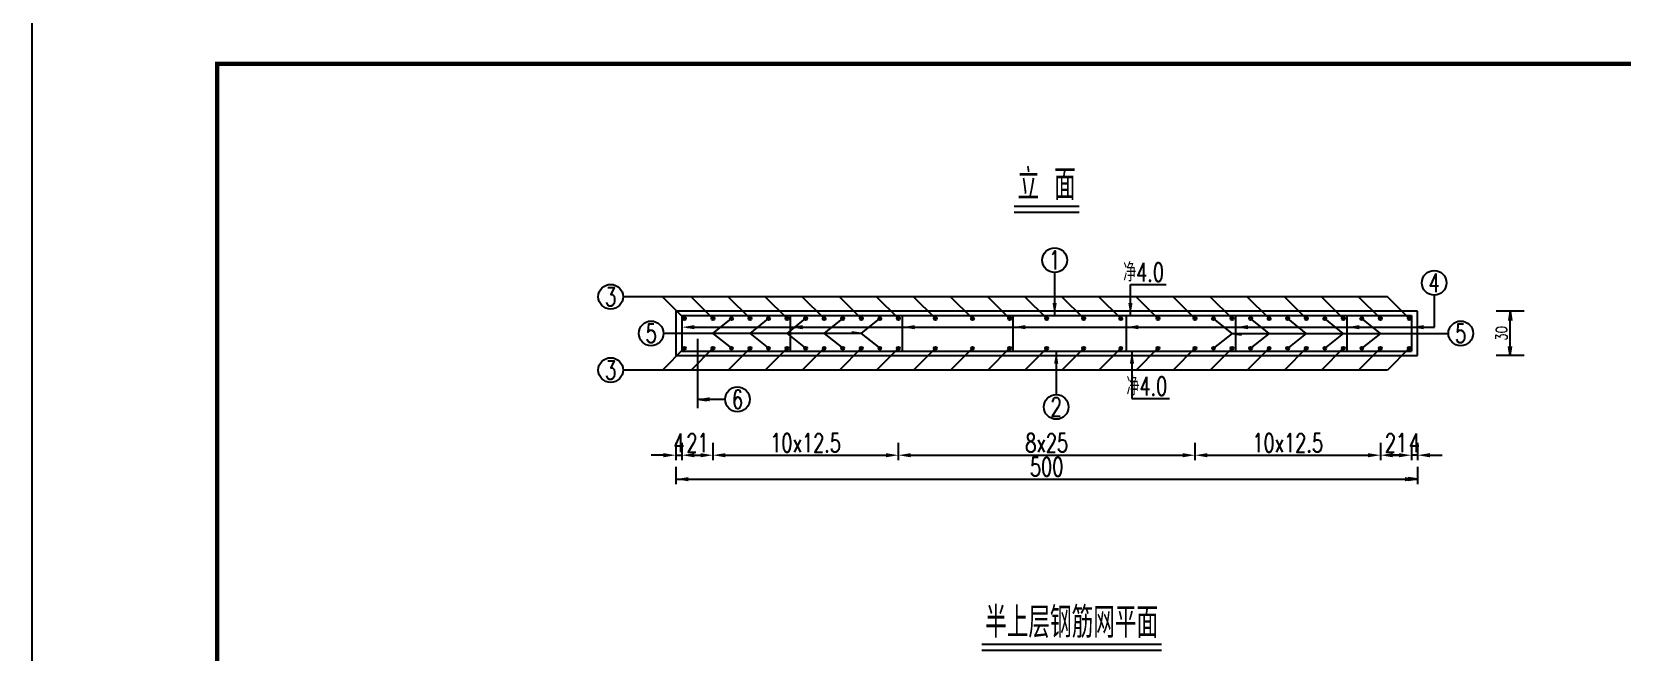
# Model space of a CAD drawing. Header units: millimetres. Extents: x -475 to 1205, y -1212 to 867.
# Drawn here: x -55.2 to 202.2, y -723.3 to -622.9 of the extents above; entities that cross this region are included whole.
import ezdxf
from ezdxf.enums import TextEntityAlignment as Align

# ---------------------------------------------------------------- set-up
doc = ezdxf.new("R2010")
doc.units = ezdxf.units.MM
doc.header["$LTSCALE"] = 0.25
doc.header["$PDMODE"] = 32
doc.header["$PDSIZE"] = 0.5
for name, color, linetype in [('1', 7, 'Continuous'), ('2', 7, 'Continuous'), ('27', 220, 'Continuous'), ('29', 6, 'Continuous'), ('图框', 7, 'Continuous'), ('文字', 7, 'Continuous'), ('标注', 4, 'Continuous')]:
    doc.layers.add(name, color=color, linetype=linetype)
doc.styles.get("Standard").update_dxf_attribs({"font": 'simplex1.shx', "width": 0.7, "bigfont": 'hztxt.shx'})
doc.dimstyles.new('STANDARD-41.665', dxfattribs={"dimscale": 0, "dimtxt": 3, "dimasz": 2, "dimexe": 0.8, "dimexo": 1, "dimgap": 0.5, "dimtad": 1, "dimdec": 1, "dimlfac": 4.16665, "dimzin": 9, "dimdsep": 46, "dimtxsty": 'Standard', "dimcen": 0.5, "dimclrd": 256, "dimclre": 256, "dimclrt": 7, "dimadec": 0, "dimazin": 2, "dimtfac": 1, "dimtdec": 1, "dimtix": 1, "dimtmove": 2, "dimatfit": 3, "dimfxl": 0, "dimtolj": 1, "dimtzin": 0, "dimlwd": -1, "dimlwe": -1, "dimarcsym": 0})

# ---------------------------------------------------------------- blocks, each defined once
blk = doc.blocks.new('series')
at = {"width": 0.75}
for tag, height, p in [('页码', 4, (-35, -19)), ('图名', 5, (-220, -282)), ('图号', 5, (-20, -282))]:
    blk.add_attdef(tag, text='', height=height, dxfattribs=at).set_placement(p, align=Align.MIDDLE_CENTER)
blk = doc.blocks.new('123')
at = {"layer": '图框', "color": 2}
blk.add_lwpolyline([(370.03, 635.68), (370.03, 932.68), (-49.97, 932.68), (-49.97, 635.68)], close=True, dxfattribs=at)
blk = doc.blocks.new('*D773')
at = {"layer": 'Defpoints', "color": 0}
for p in [(50.03, -688.52), (55.04, -688.52), (55.04, -691.45)]:
    blk.add_point(p, dxfattribs=at)
at = {"layer": '标注'}
for p, q in [((50.03, -689.52), (50.03, -692.25)), ((55.04, -689.52), (55.04, -692.25)), ((52.03, -691.45), (53.04, -691.45))]:
    blk.add_line(p, q, dxfattribs=at)
for points in [[(52.03, -691.12), (52.03, -691.79), (50.03, -691.45)], [(53.04, -691.12), (53.04, -691.79), (55.04, -691.45)]]:
    blk.add_solid(points, dxfattribs=at)
at = {"layer": '标注', "color": 7, "insert": (52.54, -689.45), "char_height": 3, "attachment_point": 5}
blk.add_mtext('\\A1;21', dxfattribs=at)
blk = doc.blocks.new('*D774')
at = {"layer": 'Defpoints', "color": 0}
for p in [(55.04, -688.09), (85.04, -688.09), (85.04, -691.45)]:
    blk.add_point(p, dxfattribs=at)
at = {"layer": '标注'}
for p, q in [((55.04, -689.45), (55.04, -692.25)), ((85.04, -689.45), (85.04, -692.25)), ((57.04, -691.45), (83.04, -691.45))]:
    blk.add_line(p, q, dxfattribs=at)
for points in [[(57.04, -691.12), (57.04, -691.79), (55.04, -691.45)], [(83.04, -691.12), (83.04, -691.79), (85.04, -691.45)]]:
    blk.add_solid(points, dxfattribs=at)
at = {"layer": '标注', "color": 7, "insert": (70.04, -689.45), "char_height": 3, "attachment_point": 5}
blk.add_mtext('\\A1;10x12.5', dxfattribs=at)
blk = doc.blocks.new('*D775')
at = {"layer": 'Defpoints', "color": 0}
for p in [(85.04, -688.09), (133.04, -688.09), (133.04, -691.45)]:
    blk.add_point(p, dxfattribs=at)
at = {"layer": '标注'}
for p, q in [((85.04, -689.45), (85.04, -692.25)), ((133.04, -689.45), (133.04, -692.25)), ((87.04, -691.45), (131.04, -691.45))]:
    blk.add_line(p, q, dxfattribs=at)
for points in [[(87.04, -691.12), (87.04, -691.79), (85.04, -691.45)], [(131.04, -691.12), (131.04, -691.79), (133.04, -691.45)]]:
    blk.add_solid(points, dxfattribs=at)
at = {"layer": '标注', "color": 7, "insert": (109.04, -689.45), "char_height": 3, "attachment_point": 5}
blk.add_mtext('\\A1;8x25', dxfattribs=at)
blk = doc.blocks.new('*D776')
at = {"layer": 'Defpoints', "color": 0}
for p in [(133.04, -688.09), (163.04, -688.09), (163.04, -691.45)]:
    blk.add_point(p, dxfattribs=at)
at = {"layer": '标注'}
for p, q in [((133.04, -689.45), (133.04, -692.25)), ((163.04, -689.45), (163.04, -692.25)), ((135.04, -691.45), (161.04, -691.45))]:
    blk.add_line(p, q, dxfattribs=at)
for points in [[(135.04, -691.12), (135.04, -691.79), (133.04, -691.45)], [(161.04, -691.12), (161.04, -691.79), (163.04, -691.45)]]:
    blk.add_solid(points, dxfattribs=at)
at = {"layer": '标注', "color": 7, "insert": (148.04, -689.45), "char_height": 3, "attachment_point": 5}
blk.add_mtext('\\A1;10x12.5', dxfattribs=at)
blk = doc.blocks.new('*D777')
at = {"layer": 'Defpoints', "color": 0}
for p in [(163.04, -688.09), (168.05, -688.09), (168.05, -691.45)]:
    blk.add_point(p, dxfattribs=at)
at = {"layer": '标注'}
for p, q in [((163.04, -689.45), (163.04, -692.25)), ((168.05, -689.45), (168.05, -692.25)), ((165.04, -691.45), (166.05, -691.45))]:
    blk.add_line(p, q, dxfattribs=at)
for points in [[(165.04, -691.12), (165.04, -691.79), (163.04, -691.45)], [(166.05, -691.12), (166.05, -691.79), (168.05, -691.45)]]:
    blk.add_solid(points, dxfattribs=at)
at = {"layer": '标注', "color": 7, "insert": (165.55, -689.45), "char_height": 3, "attachment_point": 5}
blk.add_mtext('\\A1;21', dxfattribs=at)
blk = doc.blocks.new('*D778')
at = {"layer": 'Defpoints', "color": 0}
for p in [(49.04, -688.09), (169.04, -688.09), (169.04, -695.34)]:
    blk.add_point(p, dxfattribs=at)
at = {"layer": '标注'}
for p, q in [((49.04, -693.34), (49.04, -696.14)), ((169.04, -693.34), (169.04, -696.14)), ((51.04, -695.34), (167.04, -695.34))]:
    blk.add_line(p, q, dxfattribs=at)
for points in [[(51.04, -695), (51.04, -695.67), (49.04, -695.34)], [(167.04, -695), (167.04, -695.67), (169.04, -695.34)]]:
    blk.add_solid(points, dxfattribs=at)
at = {"layer": '标注', "color": 7, "insert": (109.04, -693.34), "char_height": 3, "attachment_point": 5}
blk.add_mtext('\\A1;500', dxfattribs=at)
blk = doc.blocks.new('*D779')
at = {"layer": 'Defpoints', "color": 0}
for p in [(49.04, -688.09), (50.03, -688.09), (50.03, -691.45)]:
    blk.add_point(p, dxfattribs=at)
at = {"layer": '标注'}
for p, q in [((49.04, -689.45), (49.04, -692.25)), ((50.03, -689.45), (50.03, -692.25)), ((47.04, -691.45), (45.04, -691.45)), ((49.04, -691.45), (50.03, -691.45)), ((52.03, -691.45), (54.03, -691.45))]:
    blk.add_line(p, q, dxfattribs=at)
for points in [[(47.04, -691.12), (47.04, -691.79), (49.04, -691.45)], [(52.03, -691.12), (52.03, -691.79), (50.03, -691.45)]]:
    blk.add_solid(points, dxfattribs=at)
at = {"layer": '标注', "color": 7, "insert": (49.54, -689.45), "char_height": 3, "attachment_point": 5}
blk.add_mtext('\\A1;4', dxfattribs=at)
blk = doc.blocks.new('*D780')
at = {"layer": 'Defpoints', "color": 0}
for p in [(168.05, -688.09), (169.04, -688.09), (168.05, -691.45)]:
    blk.add_point(p, dxfattribs=at)
at = {"layer": '标注'}
for p, q in [((168.05, -689.45), (168.05, -692.25)), ((169.04, -689.45), (169.04, -692.25)), ((166.05, -691.45), (164.05, -691.45)), ((169.04, -691.45), (168.05, -691.45)), ((171.04, -691.45), (173.04, -691.45))]:
    blk.add_line(p, q, dxfattribs=at)
for points in [[(166.05, -691.12), (166.05, -691.79), (168.05, -691.45)], [(171.04, -691.12), (171.04, -691.79), (169.04, -691.45)]]:
    blk.add_solid(points, dxfattribs=at)
at = {"layer": '标注', "color": 7, "insert": (168.55, -689.45), "char_height": 3, "attachment_point": 5}
blk.add_mtext('\\A1;4', dxfattribs=at)

msp = doc.modelspace()

# ---------------------------------------------------------------- linework, layer by layer
at = {"const_width": 0.7}
msp.add_lwpolyline([(354.834, -628.085), (-25.166, -628.085), (-25.166, -905.085), (354.834, -905.085), (354.834, -628.085)], dxfattribs=at)
at = {"layer": '1'}
for p, q in [((103.809, -652.136), (114.273, -652.136)), ((49.041, -668.136), (49.041, -675.336)), ((169.041, -668.136), (49.041, -668.136)), ((169.041, -675.336), (169.041, -668.136)), ((186.291, -668.136), (181.791, -668.136)), ((184.041, -668.136), (183.83, -669.636)), ((184.041, -675.336), (184.041, -668.136)), ((184.041, -668.136), (184.252, -669.636)), ((184.041, -675.336), (183.83, -673.836)), ((184.041, -675.336), (184.252, -673.836)), ((49.041, -675.336), (169.041, -675.336)), ((186.291, -675.336), (181.791, -675.336)), ((52.536, -682.406), (54.036, -682.617)), ((49.041, -695.336), (169.041, -695.336)), ((169.041, -695.336), (167.541, -695.125)), ((169.041, -695.336), (167.541, -695.547))]:
    msp.add_line(p, q, dxfattribs=at)
for centre, radius in [((50.411, -669.336), 0.25), ((50.411, -669.336), 0.15), ((50.411, -669.336), 0.05), ((55.041, -669.336), 0.25), ((55.041, -669.336), 0.15), ((55.041, -669.336), 0.05), ((58.041, -669.336), 0.25), ((58.041, -669.336), 0.15), ((58.041, -669.336), 0.05), ((61.041, -669.336), 0.25), ((61.041, -669.336), 0.15), ((61.041, -669.336), 0.05), ((64.041, -669.336), 0.25), ((64.041, -669.336), 0.15), ((64.041, -669.336), 0.05), ((67.041, -669.336), 0.25), ((67.041, -669.336), 0.15), ((67.041, -669.336), 0.05), ((70.041, -669.336), 0.25), ((70.041, -669.336), 0.15), ((70.041, -669.336), 0.05), ((73.041, -669.336), 0.25), ((73.041, -669.336), 0.15), ((73.041, -669.336), 0.05), ((76.041, -669.336), 0.25), ((76.041, -669.336), 0.15), ((76.041, -669.336), 0.05), ((79.041, -669.336), 0.25), ((79.041, -669.336), 0.15), ((79.041, -669.336), 0.05), ((82.041, -669.336), 0.25), ((82.041, -669.336), 0.15), ((82.041, -669.336), 0.05), ((85.041, -669.336), 0.25), ((85.041, -669.336), 0.15), ((85.041, -669.336), 0.05), ((91.041, -669.336), 0.25), ((91.041, -669.336), 0.15), ((91.041, -669.336), 0.05), ((97.041, -669.336), 0.25), ((97.041, -669.336), 0.15), ((97.041, -669.336), 0.05), ((103.041, -669.336), 0.25), ((103.041, -669.336), 0.15), ((103.041, -669.336), 0.05), ((109.041, -669.336), 0.25), ((109.041, -669.336), 0.15), ((109.041, -669.336), 0.05), ((115.041, -669.336), 0.25), ((115.041, -669.336), 0.15), ((115.041, -669.336), 0.05), ((121.041, -669.336), 0.25), ((121.041, -669.336), 0.15), ((121.041, -669.336), 0.05), ((127.041, -669.336), 0.25), ((127.041, -669.336), 0.15), ((127.041, -669.336), 0.05), ((133.041, -669.336), 0.25), ((133.041, -669.336), 0.15), ((133.041, -669.336), 0.05), ((136.041, -669.336), 0.25), ((136.041, -669.336), 0.15), ((136.041, -669.336), 0.05), ((139.041, -669.336), 0.25), ((139.041, -669.336), 0.15), ((139.041, -669.336), 0.05), ((142.041, -669.336), 0.25), ((142.041, -669.336), 0.15), ((142.041, -669.336), 0.05), ((145.041, -669.336), 0.25), ((145.041, -669.336), 0.15), ((145.041, -669.336), 0.05), ((148.041, -669.336), 0.25), ((148.041, -669.336), 0.15), ((148.041, -669.336), 0.05), ((151.041, -669.336), 0.25), ((151.041, -669.336), 0.15), ((151.041, -669.336), 0.05), ((154.041, -669.336), 0.25), ((154.041, -669.336), 0.15), ((154.041, -669.336), 0.05), ((157.041, -669.336), 0.25), ((157.041, -669.336), 0.15), ((157.041, -669.336), 0.05), ((160.041, -669.336), 0.25), ((160.041, -669.336), 0.15), ((160.041, -669.336), 0.05), ((163.041, -669.336), 0.25), ((163.041, -669.336), 0.15), ((163.041, -669.336), 0.05), ((167.704, -669.336), 0.25), ((167.704, -669.336), 0.15), ((167.704, -669.336), 0.05), ((50.411, -674.136), 0.25), ((50.411, -674.136), 0.15), ((50.411, -674.136), 0.05), ((55.041, -674.136), 0.25), ((55.041, -674.136), 0.15), ((55.041, -674.136), 0.05), ((58.041, -674.136), 0.25), ((58.041, -674.136), 0.15), ((58.041, -674.136), 0.05), ((61.041, -674.136), 0.25), ((61.041, -674.136), 0.15), ((61.041, -674.136), 0.05), ((64.041, -674.136), 0.25), ((64.041, -674.136), 0.15), ((64.041, -674.136), 0.05), ((67.041, -674.136), 0.25), ((67.041, -674.136), 0.15), ((67.041, -674.136), 0.05), ((70.041, -674.136), 0.25), ((70.041, -674.136), 0.15), ((70.041, -674.136), 0.05), ((73.041, -674.136), 0.25), ((73.041, -674.136), 0.15), ((73.041, -674.136), 0.05), ((76.041, -674.136), 0.25), ((76.041, -674.136), 0.15), ((76.041, -674.136), 0.05), ((79.041, -674.136), 0.25), ((79.041, -674.136), 0.15), ((79.041, -674.136), 0.05), ((82.041, -674.136), 0.25), ((82.041, -674.136), 0.15), ((82.041, -674.136), 0.05), ((85.041, -674.136), 0.25), ((85.041, -674.136), 0.15), ((85.041, -674.136), 0.05), ((91.041, -674.136), 0.25), ((91.041, -674.136), 0.15), ((91.041, -674.136), 0.05), ((97.041, -674.136), 0.25), ((97.041, -674.136), 0.15), ((97.041, -674.136), 0.05), ((103.041, -674.136), 0.25), ((103.041, -674.136), 0.15), ((103.041, -674.136), 0.05), ((109.041, -674.136), 0.25), ((109.041, -674.136), 0.15), ((109.041, -674.136), 0.05), ((115.041, -674.136), 0.25), ((115.041, -674.136), 0.15), ((115.041, -674.136), 0.05), ((121.041, -674.136), 0.25), ((121.041, -674.136), 0.15), ((121.041, -674.136), 0.05), ((127.041, -674.136), 0.25), ((127.041, -674.136), 0.15), ((127.041, -674.136), 0.05), ((133.041, -674.136), 0.25), ((133.041, -674.136), 0.15), ((133.041, -674.136), 0.05), ((136.041, -674.136), 0.25), ((136.041, -674.136), 0.15), ((136.041, -674.136), 0.05), ((139.041, -674.136), 0.25), ((139.041, -674.136), 0.15), ((139.041, -674.136), 0.05), ((142.041, -674.136), 0.25), ((142.041, -674.136), 0.15), ((142.041, -674.136), 0.05), ((145.041, -674.136), 0.25), ((145.041, -674.136), 0.15), ((145.041, -674.136), 0.05), ((148.041, -674.136), 0.25), ((148.041, -674.136), 0.15), ((148.041, -674.136), 0.05), ((151.041, -674.136), 0.25), ((151.041, -674.136), 0.15), ((151.041, -674.136), 0.05), ((154.041, -674.136), 0.25), ((154.041, -674.136), 0.15), ((154.041, -674.136), 0.05), ((157.041, -674.136), 0.25), ((157.041, -674.136), 0.15), ((157.041, -674.136), 0.05), ((160.041, -674.136), 0.25), ((160.041, -674.136), 0.15), ((160.041, -674.136), 0.05), ((163.041, -674.136), 0.25), ((163.041, -674.136), 0.15), ((163.041, -674.136), 0.05), ((167.704, -674.136), 0.25), ((167.704, -674.136), 0.15), ((167.704, -674.136), 0.05)]:
    msp.add_circle(centre, radius, dxfattribs=at)
at = {"layer": '2'}
msp.add_line((98.555, -723.021), (127.611, -723.021), dxfattribs=at)
at = {"layer": '27'}
for p, q in [((103.809, -651.136), (114.273, -651.136)), ((98.555, -722.021), (127.611, -722.021))]:
    msp.add_line(p, q, dxfattribs=at)
at = {"layer": '29'}
for p, q in [((50.03, -668.836), (50.03, -674.636)), ((67.538, -668.836), (67.538, -674.636)), ((85.665, -668.836), (85.665, -674.636)), ((103.585, -668.836), (103.585, -674.636)), ((121.887, -668.836), (121.887, -674.636)), ((139.609, -668.836), (139.609, -674.636)), ((157.616, -668.836), (157.616, -674.636)), ((168.052, -668.836), (168.052, -674.636))]:
    msp.add_line(p, q, dxfattribs=at)
for points in [[(50.031, -668.836), (168.052, -668.836)], [(52.536, -672.589), (52.536, -683.836)], [(50.03, -674.636), (168.052, -674.636)]]:
    msp.add_lwpolyline(points, dxfattribs=at)
at = {"layer": '标注'}
for p, q in [((110.339, -668.878), (110.339, -661.878)), ((122.588, -668.836), (122.588, -663.836)), ((122.588, -663.836), (128.35, -663.836)), ((46.495, -665.801), (40.495, -665.801)), ((159.506, -665.801), (45.506, -665.8)), ((50.411, -669.336), (46.876, -665.801)), ((55.041, -669.336), (51.506, -665.8)), ((61.041, -669.336), (57.506, -665.8)), ((67.041, -669.336), (63.506, -665.8)), ((73.041, -669.336), (69.506, -665.8)), ((79.041, -669.336), (75.506, -665.8)), ((85.041, -669.336), (81.506, -665.8)), ((91.041, -669.336), (87.506, -665.801)), ((97.041, -669.336), (93.506, -665.801)), ((103.041, -669.336), (99.506, -665.801)), ((109.041, -669.336), (105.506, -665.801)), ((115.041, -669.336), (111.506, -665.801)), ((121.041, -669.336), (117.506, -665.801)), ((127.041, -669.336), (123.506, -665.801)), ((133.041, -669.336), (129.506, -665.801)), ((139.041, -669.336), (135.506, -665.801)), ((145.041, -669.336), (141.506, -665.801)), ((151.041, -669.336), (147.506, -665.801)), ((157.041, -669.336), (153.506, -665.801)), ((164.168, -665.801), (158.516, -665.801)), ((163.041, -669.336), (159.506, -665.801)), ((167.704, -669.336), (164.168, -665.801)), ((171.779, -670.727), (171.779, -665.548)), ((50.853, -670.727), (171.779, -670.727)), ((55.041, -671.736), (58.041, -669.336)), ((61.041, -671.736), (64.041, -669.336)), ((67.041, -671.736), (70.041, -669.336)), ((73.041, -671.736), (76.041, -669.336)), ((79.041, -671.736), (77.541, -671.525)), ((79.041, -671.736), (82.041, -669.336)), ((139.041, -671.736), (136.041, -669.336)), ((145.041, -671.736), (142.041, -669.336)), ((151.041, -671.736), (148.041, -669.336)), ((157.041, -671.736), (154.041, -669.336)), ((163.041, -671.736), (160.041, -669.336)), ((50.411, -674.136), (46.876, -677.672)), ((79.041, -671.736), (47.041, -671.736)), ((55.041, -674.136), (51.506, -677.671)), ((55.041, -671.736), (58.041, -674.136)), ((61.041, -674.136), (57.506, -677.671)), ((61.041, -671.736), (64.041, -674.136)), ((67.041, -674.136), (63.506, -677.672)), ((67.041, -671.736), (70.041, -674.136)), ((73.041, -674.136), (69.506, -677.672)), ((73.041, -671.736), (76.041, -674.136)), ((79.041, -674.136), (75.506, -677.672)), ((79.041, -671.736), (82.041, -674.136)), ((85.041, -674.136), (81.506, -677.672)), ((91.041, -674.136), (87.506, -677.672)), ((97.041, -674.136), (93.506, -677.672)), ((103.041, -674.136), (99.506, -677.672)), ((109.041, -674.136), (105.506, -677.672)), ((115.041, -674.136), (111.506, -677.672)), ((121.041, -674.136), (117.506, -677.672)), ((127.041, -674.136), (123.506, -677.672)), ((133.041, -674.136), (129.506, -677.672)), ((139.041, -674.136), (135.506, -677.672)), ((139.041, -671.736), (136.041, -674.136)), ((139.041, -671.736), (140.541, -671.947)), ((139.041, -671.736), (174.041, -671.736)), ((145.041, -674.136), (141.506, -677.672)), ((145.041, -671.736), (142.041, -674.136)), ((151.041, -674.136), (147.506, -677.672)), ((151.041, -671.736), (148.041, -674.136)), ((157.041, -674.136), (153.506, -677.672)), ((157.041, -671.736), (154.041, -674.136)), ((163.041, -674.136), (159.506, -677.672)), ((163.041, -671.736), (160.041, -674.136)), ((167.704, -674.136), (164.168, -677.672)), ((110.587, -674.636), (110.587, -681.636)), ((122.844, -674.636), (122.844, -682.277)), ((46.495, -677.672), (40.495, -677.672)), ((159.506, -677.672), (45.506, -677.671)), ((164.168, -677.672), (158.516, -677.672)), ((52.536, -682.406), (57.012, -682.406)), ((122.844, -682.277), (128.925, -682.277))]:
    msp.add_line(p, q, dxfattribs=at)
for centre in [(110.339, -659.878), (38.495, -665.801), (171.742, -663.549), (45.041, -671.736), (176.041, -671.736), (38.495, -677.672), (59.012, -682.406), (110.587, -683.636)]:
    msp.add_circle(centre, 2, dxfattribs=at)
for points in [[(109.998, -666.836), (110.665, -666.836), (110.332, -668.836)], [(122.255, -666.836), (122.922, -666.836), (122.588, -668.836)], [(52.03, -670.394), (52.03, -671.061), (50.03, -670.727)], [(69.538, -670.394), (69.538, -671.061), (67.538, -670.727)], [(87.665, -670.394), (87.665, -671.061), (85.665, -670.727)], [(105.585, -670.394), (105.585, -671.061), (103.585, -670.727)], [(123.887, -670.394), (123.887, -671.061), (121.887, -670.727)], [(141.609, -670.394), (141.609, -671.061), (139.609, -670.727)], [(159.616, -670.394), (159.616, -671.061), (157.616, -670.727)], [(170.052, -670.394), (170.052, -671.061), (168.052, -670.727)], [(110.254, -676.636), (110.92, -676.636), (110.587, -674.636)], [(122.51, -676.636), (123.177, -676.636), (122.844, -674.636)], [(54.536, -682.073), (54.536, -682.739), (52.536, -682.406)]]:
    msp.add_solid(points, dxfattribs=at)

# ---------------------------------------------------------------- block references
ref = msp.add_blockref('series', (364.834, -618.085))
ref.add_attrib('页码', '第  2  页    共  2  页', dxfattribs={"height": 4, "width": 0.75}).set_placement((329.834, -637.085), align=Align.MIDDLE_CENTER)
ref.add_attrib('图名', 'K1+662.6箱涵搭板设计图', dxfattribs={"height": 5, "width": 0.75}).set_placement((144.834, -900.085), align=Align.MIDDLE_CENTER)
ref.add_attrib('图号', 'S4-8-9', dxfattribs={"height": 4.8, "width": 0.7}).set_placement((344.834, -900.085), align=Align.MIDDLE_CENTER)
msp.add_blockref('123', (-5.191, -1550.766), dxfattribs=at)

# ---------------------------------------------------------------- texts
at = {"layer": '1', "width": 0.755858}
msp.add_text('30', height=1.8, rotation=90, dxfattribs=at).set_placement((183.541, -671.736), align=Align.CENTER)
at = {"layer": '文字', "width": 0.7}
for s, p in [('立 面', (109.041, -650.136)), ('半上层钢筋网平面', (113.083, -721.021))]:
    msp.add_text(s, height=5, dxfattribs=at).set_placement(p, align=Align.CENTER)
for s, p in [('1', (110.339, -659.878)), ('4', (171.742, -663.549)), ('3', (38.495, -665.801)), ('5', (45.041, -671.736)), ('5', (176.041, -671.736)), ('3', (38.495, -677.672)), ('6', (59.012, -682.406)), ('2', (110.587, -683.636))]:
    msp.add_text(s, height=3, dxfattribs=at).set_placement(p, align=Align.MIDDLE)
for p in [(128.024, -663.336), (128.548, -681.777)]:
    msp.add_text('净4.0', height=3, dxfattribs=at).set_placement(p, align=Align.RIGHT)

# ---------------------------------------------------------------- dimensions: what is measured, and where the dimension line sits
at = {"layer": '标注'}
for base, p1, p2, text, picture, middle in [((50.031, -691.455), (49.041, -688.086), (50.031, -688.086), '4', '*D779', (49.536, -689.455)), ((55.041, -691.455), (50.031, -688.516), (55.041, -688.516), '21', '*D773', (52.536, -689.455)), ((85.041, -691.455), (55.041, -688.086), (85.041, -688.086), '10x12.5', '*D774', (70.041, -689.455)), ((133.041, -691.455), (85.041, -688.086), (133.041, -688.086), '8x25', '*D775', (109.041, -689.455)), ((163.041, -691.455), (133.041, -688.086), (163.041, -688.086), '10x12.5', '*D776', (148.041, -689.455)), ((168.052, -691.455), (163.041, -688.086), (168.052, -688.086), '21', '*D777', (165.546, -689.455)), ((168.052, -691.455), (169.041, -688.086), (168.052, -688.086), '4', '*D780', (168.546, -689.455))]:
    dim = msp.add_linear_dim(base=base, p1=p1, p2=p2, text=text, dimstyle='STANDARD-41.665', override={"dimscale": 1}, dxfattribs=at)
    dim.commit()
    dim.dimension.update_dxf_attribs({"geometry": picture, "text_midpoint": middle})
dim = msp.add_linear_dim(base=(169.041, -695.336), p1=(49.041, -688.086), p2=(169.041, -688.086), dimstyle='STANDARD-41.665', override={"dimscale": 1}, dxfattribs=at)
dim.commit()
dim.dimension.update_dxf_attribs({"geometry": '*D778', "text_midpoint": (109.041, -693.336)})

doc.saveas('drawing.dxf')
